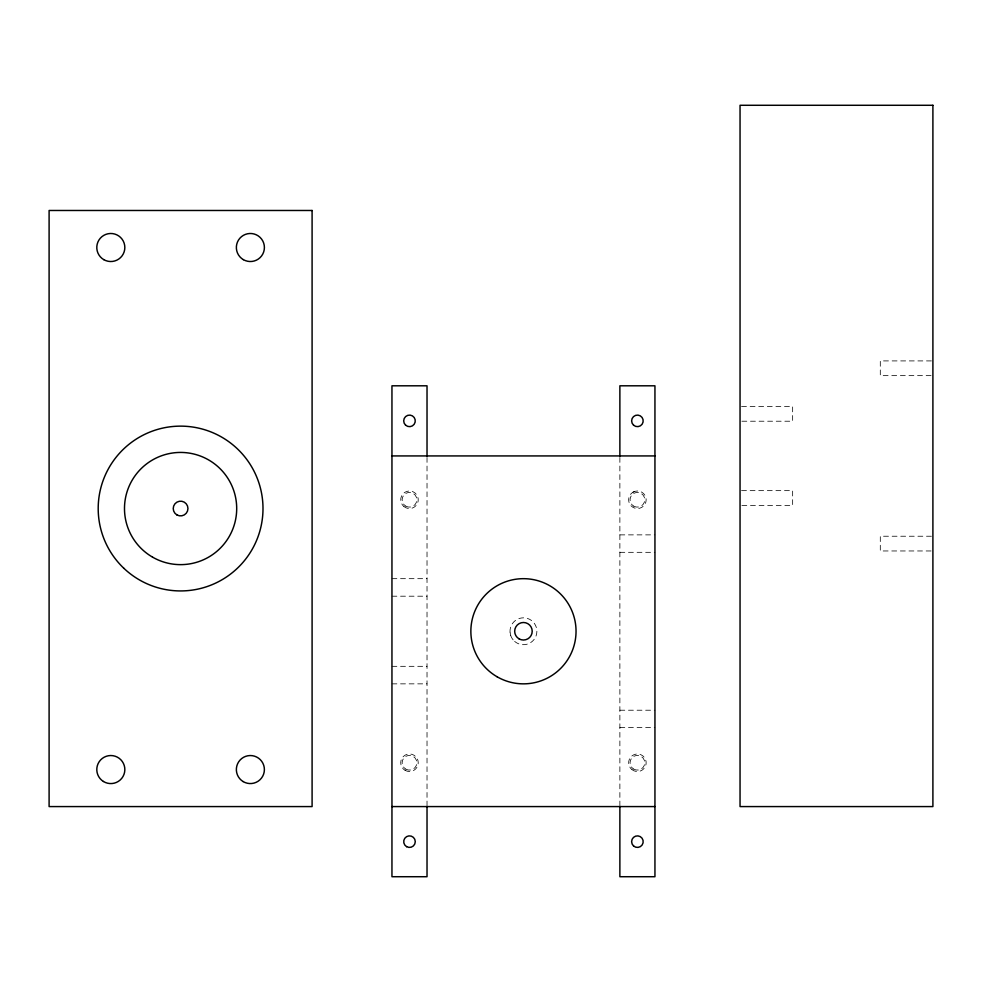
<?xml version="1.0" encoding="UTF-8"?>
<svg xmlns="http://www.w3.org/2000/svg" width="982" height="982" viewBox="0 0 982 982"><rect width="100%" height="100%" fill="white"/><g stroke="black" fill="none" stroke-linecap="round" stroke-linejoin="round"><path stroke-width="0.74" stroke-dasharray="4.91 3.68" d="M633.022 492.178A8.764 8.764 0 0 1 646.168 499.764A8.764 8.764 0 0 1 633.022 507.363A8.764 8.764 0 0 1 633.022 492.178L635.133 491.295M931.402 360.91L880.302 360.91L880.302 375.64L931.402 375.64M741.545 406.499L792.646 406.499L792.646 421.217L741.545 421.217M741.545 490.644L792.646 490.644L792.646 505.374L741.545 505.374M619.875 534.871L654.945 534.871M931.402 536.233L880.302 536.233L880.302 550.963L931.402 550.963M619.875 552.326L654.945 552.326M391.953 578.668L427.023 578.668M391.953 596.197L427.023 596.197M391.953 666.324L427.023 666.324M391.953 683.853L427.023 683.853M619.875 710.219L654.945 710.219M619.875 727.625L654.945 727.625M510.051 632.212L510.75 635.636M619.875 457.465L619.875 805.056M427.023 457.465L427.023 805.056M403.921 506.54A8.764 8.764 0 0 0 418.136 501.201A8.764 8.764 0 0 0 406.401 491.565A8.764 8.764 0 0 0 403.921 506.54M405.1 770.342A8.764 8.764 0 0 0 418.246 762.756A8.764 8.764 0 0 0 405.1 755.158A8.764 8.764 0 0 0 405.1 770.342M631.991 769.643A8.764 8.764 0 0 0 646.082 764.008A8.764 8.764 0 0 0 634.151 754.618A8.764 8.764 0 0 0 631.991 769.643M633.721 506.147A7.365 7.365 0 0 0 644.769 499.764A7.365 7.365 0 0 0 633.721 493.394A7.365 7.365 0 0 0 633.721 506.147M405.799 506.147A7.365 7.365 0 0 0 416.847 499.764A7.365 7.365 0 0 0 405.799 493.394A7.365 7.365 0 0 0 405.799 506.147M405.799 769.127A7.365 7.365 0 0 0 416.847 762.756A7.365 7.365 0 0 0 405.799 756.373A7.365 7.365 0 0 0 405.799 769.127M633.599 769.053A7.365 7.365 0 0 0 644.769 762.904A7.365 7.365 0 0 0 633.856 756.3A7.365 7.365 0 0 0 633.599 769.053M514.642 641.406A13.429 13.429 0 0 0 536.638 633.807A13.429 13.429 0 0 0 519.061 618.562A13.429 13.429 0 0 0 514.642 641.406"/><path stroke-width="1.47" d="M391.953 455.93L654.945 455.93M391.953 806.578L654.945 806.578M619.875 456.372L619.875 385.803L654.945 385.803L654.945 876.717L619.875 876.717L619.875 806.148M427.023 456.372L427.023 385.803L391.953 385.803L391.953 876.717L427.023 876.717L427.023 806.148M932.9 105.283L740.047 105.283L740.047 806.578L932.9 806.578L932.9 105.283M312.092 210.479L49.1 210.479L49.1 806.578L312.092 806.578L312.092 210.479M497.15 676.807A52.598 52.598 0 0 0 576.041 631.254A52.598 52.598 0 0 0 497.15 585.714A52.598 52.598 0 0 0 497.15 676.807M519.061 638.852A8.764 8.764 0 0 0 532.207 631.254A8.764 8.764 0 0 0 519.061 623.668A8.764 8.764 0 0 0 519.061 638.852M633.574 425.194A5.782 5.782 0 0 0 643.075 422.027A5.782 5.782 0 0 0 635.575 415.386A5.782 5.782 0 0 0 633.574 425.194M405.591 425.157A5.782 5.782 0 0 0 415.14 422.1A5.782 5.782 0 0 0 407.726 415.361A5.782 5.782 0 0 0 405.591 425.157M633.574 845.981A5.782 5.782 0 0 0 643.075 842.814A5.782 5.782 0 0 0 635.575 836.161A5.782 5.782 0 0 0 633.574 845.981M406.597 846.656A5.782 5.782 0 0 0 415.276 841.648A5.782 5.782 0 0 0 406.597 836.639A5.782 5.782 0 0 0 406.597 846.656M103.417 781.476A14.03 14.03 0 0 0 124.837 769.998A14.03 14.03 0 0 0 104.19 757.196A14.03 14.03 0 0 0 103.417 781.476M243.143 781.574A14.03 14.03 0 0 0 264.391 769.802A14.03 14.03 0 0 0 243.573 757.294A14.03 14.03 0 0 0 243.143 781.574M103.797 259.653A14.03 14.03 0 0 0 124.837 247.513A14.03 14.03 0 0 0 103.797 235.361A14.03 14.03 0 0 0 103.797 259.653M243.364 259.653A14.03 14.03 0 0 0 264.404 247.513A14.03 14.03 0 0 0 243.364 235.361A14.03 14.03 0 0 0 243.364 259.653M176.907 514.912A7.365 7.365 0 0 0 187.955 508.529A7.365 7.365 0 0 0 176.907 502.158A7.365 7.365 0 0 0 176.907 514.912M123.646 568.087A82.402 82.402 0 0 0 260.647 528.071A82.402 82.402 0 0 0 157.488 429.441A82.402 82.402 0 0 0 123.646 568.087M152.541 557.125A56.109 56.109 0 0 0 236.699 508.529A56.109 56.109 0 0 0 152.541 459.944A56.109 56.109 0 0 0 152.541 557.125"/></g></svg>
